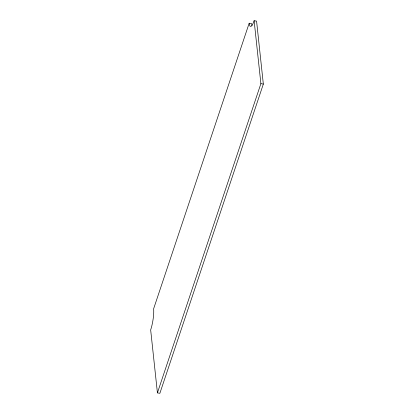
<?xml version="1.0" encoding="UTF-8"?>
<svg xmlns="http://www.w3.org/2000/svg" width="414" height="414" viewBox="0 0 414 414"><rect width="100%" height="100%" fill="white"/><g stroke="black" fill="none" stroke-linecap="round" stroke-linejoin="round"><path stroke-width="0.62" d="M249.181 23.22L153.62 308.813A15.24 3.183 -80.2 0 1 150.665 329.917L157.423 392.876L159.871 393.3L263.335 84.083L256.577 21.124L254.129 20.7A15.24 3.183 -80.2 0 1 249.181 23.22L251.629 23.645A15.24 3.183 -80.2 0 0 251.971 25.492M157.423 392.876L260.887 83.659L254.129 20.7M260.887 83.659L263.335 84.083"/></g></svg>
